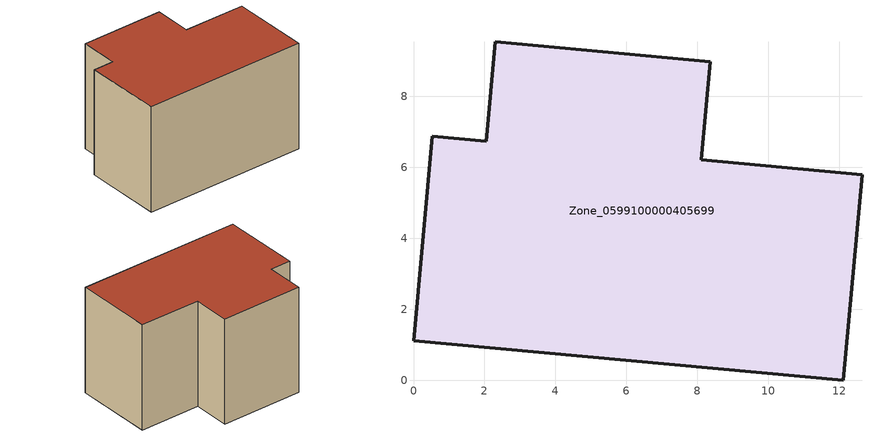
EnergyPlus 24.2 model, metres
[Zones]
Zone_0599100000405699
 floor ground (C_G): 2.05,6.73 2.3,9.53 8.36,8.98 8.11,6.21 12.64,5.79 12.11,0 0,1.11 0.52,6.87 z0
 wall outside (C_F): 12.11,0 12.64,5.79 8.11,6.21 8.36,8.98 2.3,9.53 2.05,6.73 0.52,6.87 0,1.11 12.11,0 z0:7.94
 roof outside (C_R): 2.3,9.53 2.05,6.73 0.52,6.87 0,1.11 12.11,0 12.64,5.79 8.11,6.21 8.36,8.98 z7.94
[BUILDING]
Pand.0599100000405699: North Axis=0; Terrain=City; Loads Convergence Tolerance Value=0.04; Temperature Convergence Tolerance Value=0.4; Solar Distribution=FullExterior; Maximum Number of Warmup Days=25; Minimum Number of Warmup Days=1
[Site:Location]
Rotterdam.The.Hague.AP_ZH_NLD Design_Conditions: Latitude=51.96; Longitude=4.45; Time Zone=1; Elevation=-4.5
[SITE:GROUNDTEMPERATURE:BUILDINGSURFACE]
18, 18, 18, 18, 18, 18, 18, 18, 18, 18, 18, 18
[MATERIAL] Thermal Absorptance=0.9; Solar Absorptance=0.7; Visible Absorptance=0.7
Name | Roughness | Thickness | Conductivity | Density | Specific Heat
G.TC.1992-2005 | MediumSmooth | 0.15 | 0.06 | 540 | 1210
F.TC.1992-2005 | Rough | 0.3 | 0.12 | 1920 | 840
R.TC.1992-2005 | MediumRough | 0.2 | 0.08 | 1500 | 1000
[CONSTRUCTION]
C_G: G.TC.1992-2005
C_F: F.TC.1992-2005
C_R: R.TC.1992-2005
[ZONE]
Zone_0599100000405699: Type=1; Multiplier=1; Ceiling Height=Autocalculate; Volume=Autocalculate; Floor Area=autocalculate; Part of Total Floor Area=Yes
[ZONEINFILTRATION:DESIGNFLOWRATE]
Infil_Zone_0599100000405699: Zone or ZoneList or Space or SpaceList=Zone_0599100000405699; Schedule=AlwaysOn; Design Flow Rate Calculation Method=Flow/Area; Flow Rate per Floor Area=0.0015; Constant Term Coefficient=1; Temperature Term Coefficient=0; Velocity Term Coefficient=0; Velocity Squared Term Coefficient=0
[HVACTEMPLATE:ZONE:IDEALLOADSAIRSYSTEM]
Zone_0599100000405699: Maximum Heating Supply Air Temperature=50; Minimum Cooling Supply Air Temperature=13; Maximum Heating Supply Air Humidity Ratio=0.0156; Minimum Cooling Supply Air Humidity Ratio=0.0077; Heating Limit=NoLimit; Cooling Limit=NoLimit; Dehumidification Control Type=ConstantSensibleHeatRatio; Cooling Sensible Heat Ratio=0.7; Dehumidification Setpoint=60; Humidification Control Type=None; Humidification Setpoint=30; Outdoor Air Method=None; Outdoor Air Flow Rate per Person=0.00944; Outdoor Air Flow Rate per Zone Floor Area=0; Outdoor Air Flow Rate per Zone=0; Demand Controlled Ventilation Type=None; Outdoor Air Economizer Type=NoEconomizer; Heat Recovery Type=None; Sensible Heat Recovery Effectiveness=0.7; Latent Heat Recovery Effectiveness=0.65
[ZONECONTROL:THERMOSTAT]
ThermostatControl_Zone_0599100000405699: Zone or ZoneList=Zone_0599100000405699; Control Type Schedule=DualSetpointControlType; Control 1=Thermostat_Zone_0599100000405699; Temperature Difference Between Cutout And Setpoint=0
[THERMOSTATSETPOINT:DUALSETPOINT]
Thermostat_Zone_0599100000405699: Heating Setpoint Temperature Schedule=HeatingSetpoint_Zone_0599100000405699; Cooling Setpoint Temperature Schedule=CoolingSetpoint_Zone_0599100000405699
[SCHEDULE:COMPACT]
HeatingSetpoint_Zone_0599100000405699: Through: 12/31, For: AllDays, Until: 24:00, 21
CoolingSetpoint_Zone_0599100000405699: Through: 12/31, For: AllDays, Until: 24:00, 24
DualSetpointControlType: Through: 12/31, For: AllDays, Until: 24:00, 4
AlwaysOn: Through: 12/31, For: AllDays, Until: 24:00, 1
